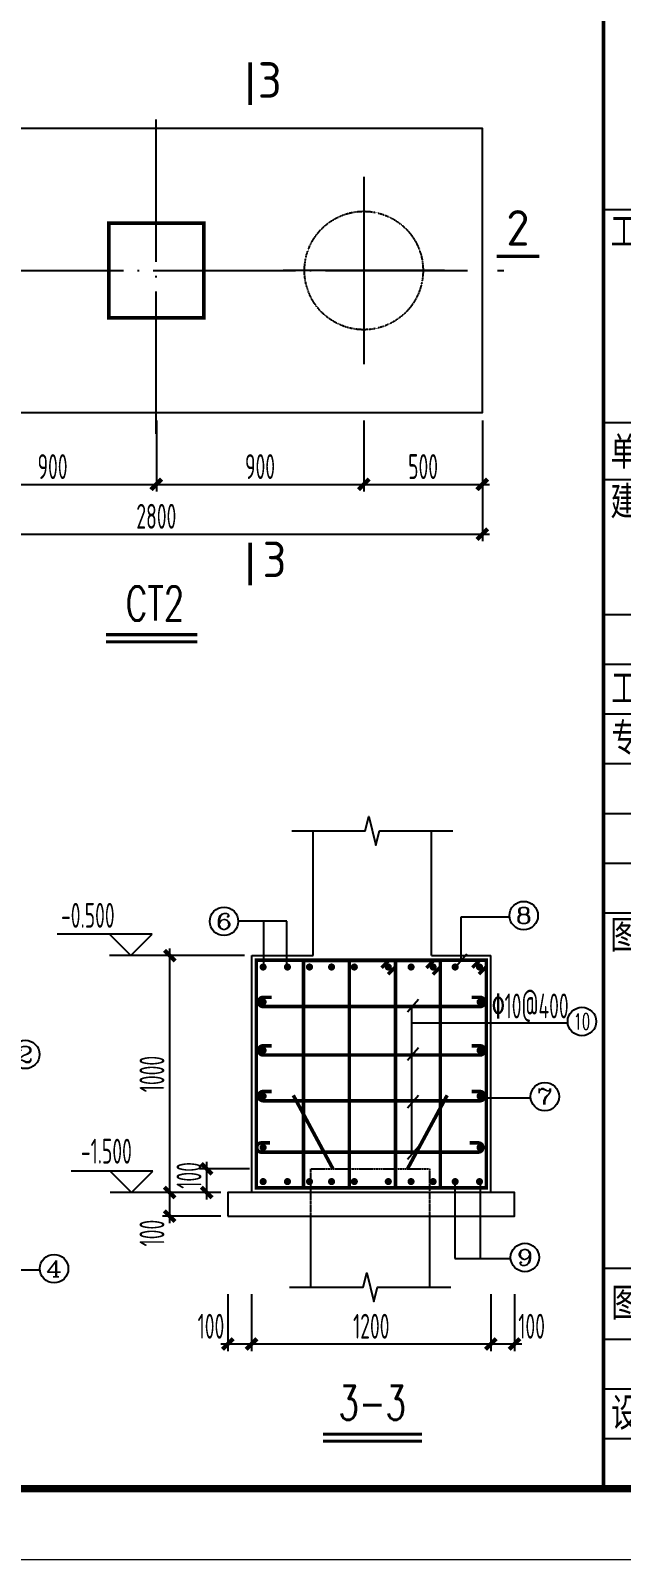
# Model space of a CAD drawing. Extents: x 5827 to 252697, y -546879 to 4066219.
# Drawn here: x 89912 to 98217, y -293107 to -271574 of the extents above; entities that cross this region are included whole.
import ezdxf
from ezdxf.enums import TextEntityAlignment as Align

# ---------------------------------------------------------------- set-up
doc = ezdxf.new("R2010")
doc.units = 0
doc.header["$MEASUREMENT"] = 0
for name, pattern in [('DASH', [0.35, 0.25, -0.1]), ('DASHED', [0.75, 0.5, -0.25]), ('DOTE', [2.42, 2, -0.2, 0.02, -0.2])]:
    doc.linetypes.add(name, pattern=pattern)
for name, color, linetype in [('AXIS', 3, 'Continuous'), ('AXIS_TEXT', 7, 'Continuous'), ('BASE_DE', 7, 'Continuous'), ('COLU_DE_TH', 7, 'Continuous'), ('DIM', 3, 'Continuous'), ('DOTE', 1, 'DOTE'), ('FRAME', 3, 'Continuous'), ('PILE_DASH', 9, 'DASHED'), ('PILE_DE', 7, 'Continuous'), ('PUB_TEXT', 7, 'Continuous'), ('REIN', 1, 'Continuous'), ('TEXT', 7, 'Continuous'), ('THICK', 6, 'Continuous'), ('THIN', 7, 'Continuous'), ('填充', 8, 'Continuous')]:
    doc.layers.add(name, color=color, linetype=linetype)
doc.styles.add('_TCH_AXIS', font='COMPLEX', dxfattribs={"bigfont": 'GBCBIG'})
doc.styles.add('COMPLEX', font='COMPLEX')
doc.styles.add('DXFS', font='txt.shx', dxfattribs={"width": 0.7, "bigfont": 'dxfs.shx'})
doc.styles.add('FRAME', font='simhei.ttf', dxfattribs={"width": 0.7})
doc.styles.add('HZ', font='tssdeng.shx', dxfattribs={"width": 0.6, "bigfont": 'a.shx'})
doc.styles.add('TSSD_Norm', font='Tssdeng.shx', dxfattribs={"bigfont": 'hztxt.shx'})
doc.dimstyles.new('DIMN', dxfattribs={"dimtxt": 350, "dimasz": 150, "dimexe": 100, "dimexo": 100, "dimgap": 75, "dimtad": 1, "dimdec": 0, "dimzin": 0, "dimdsep": 46, "dimtxsty": 'HZ', "dimblk": 'ARCHTICK', "dimcen": 0.09, "dimdle": 100, "dimclrd": 3, "dimclre": 3, "dimclrt": 7, "dimazin": 2, "dimtfac": 1, "dimtdec": 0, "dimtmove": 2, "dimatfit": 3, "dimldrblk": 'ARCHTICK', "dimfxl": 0, "dimtolj": 1, "dimtzin": 0, "dimarcsym": 0})

# ---------------------------------------------------------------- blocks, each defined once
blk = doc.blocks.new('A$C2F0C53E4')
at = {"layer": 'FRAME'}
for p, q in [((58410, 19010), (51410, 19010)), ((58410, 16010), (51410, 16010)), ((58410, 15210), (51410, 15210)), ((58410, 13310), (51410, 13310)), ((58410, 12610), (51410, 12610)), ((58410, 11910), (51410, 11910)), ((58410, 11210), (51410, 11210)), ((58410, 10510), (51410, 10510)), ((58410, 9810), (51410, 9810)), ((58410, 9110), (51410, 9110)), ((58410, 4110), (51410, 4110)), ((58410, 3110), (51410, 3110)), ((58410, 2410), (51410, 2410)), ((58410, 1710), (51410, 1710))]:
    blk.add_line(p, q, dxfattribs=at)
for points in [[(10, 42010, 20, 20, 0), (10, 10, 20, 20, 0), (59410, 10, 20, 20, 0), (59410, 42010, 20, 20, 0)], [(2510, 41010, 100, 100, 0), (2510, 1010, 100, 100, 0), (58410, 1010, 100, 100, 0), (58410, 41010, 100, 100, 0)]]:
    blk.add_lwpolyline(points, format="xyseb", close=True, dxfattribs=at)
blk.add_lwpolyline([(51410, 41010, 50, 50, 0), (51410, 1010, 50, 50, 0)], format="xyseb", dxfattribs=at)
at = {"layer": 'FRAME', "char_height": 400, "style": 'FRAME'}
for s, insert, width, attachment_point in [('工程名称', (51510, 18910), 2368.14, 1), ('单项工程', (51510, 15810), 2349.15, 1), ('建设单位', (51510, 15110), 2375.25, 1), ('{\\W0.65;工程负责人}', (52410, 12260), 2758.64, 5), ('{\\W0.65;专业负责人}', (52410, 11560), 2763.05, 5), ('图  名', (51510, 9010), 1670.51, 1), ('图纸编号', (52285, 3610), 2325.42, 5), ('设计阶段', (52285, 2060), 2361.02, 5)]:
    blk.add_mtext(s, dxfattribs=dict(at, insert=insert, width=width, attachment_point=attachment_point))
blk = doc.blocks.new('_ArchTick')
at = {"color": 0, "linetype": 'ByBlock', "const_width": 0.4}
blk.add_lwpolyline([(-0.5, -0.5), (0.5, 0.5)], dxfattribs=at)
blk = doc.blocks.new('*D175')
at = {"layer": 'AXIS', "color": 3, "lineweight": -2, "transparency": 16777216}
for p, q in [((87095, -277761), (87095, -278761)), ((96262, -277761), (96262, -278761)), ((86995, -278661), (96362, -278661))]:
    blk.add_line(p, q, dxfattribs=at)
at = {"layer": 'Defpoints', "color": 0, "transparency": 16777216}
for p in [(87095, -277661), (96262, -277661), (96262, -278661)]:
    blk.add_point(p, dxfattribs=at)
at = {"layer": 'AXIS', "color": 3, "lineweight": -2, "transparency": 16777216, "xscale": 150, "yscale": 150, "zscale": 150, "rotation": 180}
blk.add_blockref('_ArchTick', (87095, -278661), dxfattribs=at)
at = {"layer": 'AXIS', "color": 3, "lineweight": -2, "transparency": 16777216, "xscale": 150, "yscale": 150, "zscale": 150}
blk.add_blockref('_ArchTick', (96262, -278661), dxfattribs=at)
at = {"layer": 'AXIS', "color": 7, "transparency": 16777216, "insert": (91679, -278411), "char_height": 350, "attachment_point": 5, "style": 'HZ'}
blk.add_mtext('\\A1;2800', dxfattribs=at)
blk = doc.blocks.new('*D176')
at = {"layer": 'AXIS', "color": 3, "lineweight": -2, "transparency": 16777216}
for p, q in [((94595, -277061), (94595, -278061)), ((96262, -277061), (96262, -278061)), ((94495, -277961), (96362, -277961))]:
    blk.add_line(p, q, dxfattribs=at)
at = {"layer": 'Defpoints', "color": 0, "transparency": 16777216}
for p in [(94595, -276961), (96262, -276961), (96262, -277961)]:
    blk.add_point(p, dxfattribs=at)
at = {"layer": 'AXIS', "color": 3, "lineweight": -2, "transparency": 16777216, "xscale": 150, "yscale": 150, "zscale": 150, "rotation": 180}
blk.add_blockref('_ArchTick', (94595, -277961), dxfattribs=at)
at = {"layer": 'AXIS', "color": 3, "lineweight": -2, "transparency": 16777216, "xscale": 150, "yscale": 150, "zscale": 150}
blk.add_blockref('_ArchTick', (96262, -277961), dxfattribs=at)
at = {"layer": 'AXIS', "color": 7, "transparency": 16777216, "insert": (95429, -277711), "char_height": 350, "attachment_point": 5, "style": 'HZ'}
blk.add_mtext('\\A1;500', dxfattribs=at)
blk = doc.blocks.new('*D177')
at = {"layer": 'AXIS', "color": 3, "lineweight": -2, "transparency": 16777216}
for p, q in [((91679, -277061), (91679, -278061)), ((94595, -277061), (94595, -278061)), ((91579, -277961), (94695, -277961))]:
    blk.add_line(p, q, dxfattribs=at)
at = {"layer": 'Defpoints', "color": 0, "transparency": 16777216}
for p in [(91679, -276961), (94595, -276961), (94595, -277961)]:
    blk.add_point(p, dxfattribs=at)
at = {"layer": 'AXIS', "color": 3, "lineweight": -2, "transparency": 16777216, "xscale": 150, "yscale": 150, "zscale": 150, "rotation": 180}
blk.add_blockref('_ArchTick', (91679, -277961), dxfattribs=at)
at = {"layer": 'AXIS', "color": 3, "lineweight": -2, "transparency": 16777216, "xscale": 150, "yscale": 150, "zscale": 150}
blk.add_blockref('_ArchTick', (94595, -277961), dxfattribs=at)
at = {"layer": 'AXIS', "color": 7, "transparency": 16777216, "insert": (93137, -277711), "char_height": 350, "attachment_point": 5, "style": 'HZ'}
blk.add_mtext('\\A1;900', dxfattribs=at)
blk = doc.blocks.new('*D178')
at = {"layer": 'AXIS', "color": 3, "lineweight": -2, "transparency": 16777216}
for p, q in [((88762, -277061), (88762, -278061)), ((91679, -277061), (91679, -278061)), ((88662, -277961), (91779, -277961))]:
    blk.add_line(p, q, dxfattribs=at)
at = {"layer": 'Defpoints', "color": 0, "transparency": 16777216}
for p in [(88762, -276961), (91679, -276961), (91679, -277961)]:
    blk.add_point(p, dxfattribs=at)
at = {"layer": 'AXIS', "color": 3, "lineweight": -2, "transparency": 16777216, "xscale": 150, "yscale": 150, "zscale": 150, "rotation": 180}
blk.add_blockref('_ArchTick', (88762, -277961), dxfattribs=at)
at = {"layer": 'AXIS', "color": 3, "lineweight": -2, "transparency": 16777216, "xscale": 150, "yscale": 150, "zscale": 150}
blk.add_blockref('_ArchTick', (91679, -277961), dxfattribs=at)
at = {"layer": 'AXIS', "color": 7, "transparency": 16777216, "insert": (90220, -277711), "char_height": 350, "attachment_point": 5, "style": 'HZ'}
blk.add_mtext('\\A1;900', dxfattribs=at)
blk = doc.blocks.new('_AXISO')
blk.add_circle((0, 0), 0.5)
at = {"layer": 'AXIS_TEXT', "style": 'COMPLEX', "width": 1.041667}
blk.add_attdef('A', text='', height=0.56, dxfattribs=at).set_placement((-0.25, -0.28), (0.25, -0.28), align=Align.FIT)
blk = doc.blocks.new('*D187')
at = {"layer": 'AXIS', "color": 3, "lineweight": -2, "transparency": 16777216}
for p, q in [((92686, -289361), (92686, -290161)), ((93019, -289361), (93019, -290161)), ((92586, -290061), (93119, -290061))]:
    blk.add_line(p, q, dxfattribs=at)
at = {"layer": 'Defpoints', "color": 0, "transparency": 16777216}
for p in [(92686, -289261), (93019, -289261), (93019, -290061)]:
    blk.add_point(p, dxfattribs=at)
at = {"layer": 'AXIS', "color": 3, "lineweight": -2, "transparency": 16777216, "xscale": 150, "yscale": 150, "zscale": 150, "rotation": 180}
blk.add_blockref('_ArchTick', (92686, -290061), dxfattribs=at)
at = {"layer": 'AXIS', "color": 3, "lineweight": -2, "transparency": 16777216, "xscale": 150, "yscale": 150, "zscale": 150}
blk.add_blockref('_ArchTick', (93019, -290061), dxfattribs=at)
at = {"layer": 'AXIS', "color": 7, "transparency": 16777216, "insert": (92447, -289811), "char_height": 350, "attachment_point": 5, "style": 'HZ'}
blk.add_mtext('\\A1;100', dxfattribs=at)
blk = doc.blocks.new('*D188')
at = {"layer": 'AXIS', "color": 3, "lineweight": -2, "transparency": 16777216}
for p, q in [((93019, -289361), (93019, -290161)), ((96383, -289361), (96383, -290161)), ((92919, -290061), (96483, -290061))]:
    blk.add_line(p, q, dxfattribs=at)
at = {"layer": 'Defpoints', "color": 0, "transparency": 16777216}
for p in [(93019, -289261), (96383, -289261), (96383, -290061)]:
    blk.add_point(p, dxfattribs=at)
at = {"layer": 'AXIS', "color": 3, "lineweight": -2, "transparency": 16777216, "xscale": 150, "yscale": 150, "zscale": 150, "rotation": 180}
blk.add_blockref('_ArchTick', (93019, -290061), dxfattribs=at)
at = {"layer": 'AXIS', "color": 3, "lineweight": -2, "transparency": 16777216, "xscale": 150, "yscale": 150, "zscale": 150}
blk.add_blockref('_ArchTick', (96383, -290061), dxfattribs=at)
at = {"layer": 'AXIS', "color": 7, "transparency": 16777216, "insert": (94701, -289811), "char_height": 350, "attachment_point": 5, "style": 'HZ'}
blk.add_mtext('\\A1;1200', dxfattribs=at)
blk = doc.blocks.new('*D189')
at = {"layer": 'AXIS', "color": 3, "lineweight": -2, "transparency": 16777216}
for p, q in [((96383, -289361), (96383, -290161)), ((96716, -289361), (96716, -290161)), ((96283, -290061), (96816, -290061))]:
    blk.add_line(p, q, dxfattribs=at)
at = {"layer": 'Defpoints', "color": 0, "transparency": 16777216}
for p in [(96383, -289261), (96716, -289261), (96716, -290061)]:
    blk.add_point(p, dxfattribs=at)
at = {"layer": 'AXIS', "color": 3, "lineweight": -2, "transparency": 16777216, "xscale": 150, "yscale": 150, "zscale": 150, "rotation": 180}
blk.add_blockref('_ArchTick', (96383, -290061), dxfattribs=at)
at = {"layer": 'AXIS', "color": 3, "lineweight": -2, "transparency": 16777216, "xscale": 150, "yscale": 150, "zscale": 150}
blk.add_blockref('_ArchTick', (96716, -290061), dxfattribs=at)
at = {"layer": 'AXIS', "color": 7, "transparency": 16777216, "insert": (96955, -289811), "char_height": 350, "attachment_point": 5, "style": 'HZ'}
blk.add_mtext('\\A1;100', dxfattribs=at)
blk = doc.blocks.new('*D199')
at = {"layer": 'AXIS', "color": 3, "lineweight": -2, "transparency": 16777216}
for p, q in [((92988, -287595), (92288, -287595)), ((92388, -288028), (92388, -287495)), ((92586, -287928), (92288, -287928))]:
    blk.add_line(p, q, dxfattribs=at)
at = {"layer": 'Defpoints', "color": 0, "transparency": 16777216}
for p in [(92388, -287595), (93088, -287595), (92686, -287928)]:
    blk.add_point(p, dxfattribs=at)
at = {"layer": 'AXIS', "color": 3, "lineweight": -2, "transparency": 16777216, "xscale": 150, "yscale": 150, "zscale": 150}
for p, rotation in [((92388, -287595), 90), ((92388, -287928), 270)]:
    blk.add_blockref('_ArchTick', p, dxfattribs=dict(at, rotation=rotation))
at = {"layer": 'AXIS', "color": 7, "transparency": 16777216, "insert": (92138, -287688), "char_height": 350, "attachment_point": 5, "rotation": 90, "style": 'HZ'}
blk.add_mtext('\\A1;100', dxfattribs=at)
blk = doc.blocks.new('*D200')
at = {"layer": 'AXIS', "color": 3, "lineweight": -2, "transparency": 16777216}
for p, q in [((92919, -284595), (91767, -284595)), ((91867, -288028), (91867, -284495)), ((92586, -287928), (91767, -287928))]:
    blk.add_line(p, q, dxfattribs=at)
at = {"layer": 'Defpoints', "color": 0, "transparency": 16777216}
for p in [(91867, -284595), (93019, -284595), (92686, -287928)]:
    blk.add_point(p, dxfattribs=at)
at = {"layer": 'AXIS', "color": 3, "lineweight": -2, "transparency": 16777216, "xscale": 150, "yscale": 150, "zscale": 150}
for p, rotation in [((91867, -284595), 90), ((91867, -287928), 270)]:
    blk.add_blockref('_ArchTick', p, dxfattribs=dict(at, rotation=rotation))
at = {"layer": 'AXIS', "color": 7, "transparency": 16777216, "insert": (91617, -286261), "char_height": 350, "attachment_point": 5, "rotation": 90, "style": 'HZ'}
blk.add_mtext('\\A1;1000', dxfattribs=at)
blk = doc.blocks.new('*D201')
at = {"layer": 'AXIS', "color": 3, "lineweight": -2, "transparency": 16777216}
for p, q in [((91867, -288361), (91867, -287828)), ((92586, -287928), (91767, -287928)), ((92586, -288261), (91767, -288261))]:
    blk.add_line(p, q, dxfattribs=at)
at = {"layer": 'Defpoints', "color": 0, "transparency": 16777216}
for p in [(91867, -287928), (92686, -287928), (92686, -288261)]:
    blk.add_point(p, dxfattribs=at)
at = {"layer": 'AXIS', "color": 3, "lineweight": -2, "transparency": 16777216, "xscale": 150, "yscale": 150, "zscale": 150}
for p, rotation in [((91867, -287928), 90), ((91867, -288261), 270)]:
    blk.add_blockref('_ArchTick', p, dxfattribs=dict(at, rotation=rotation))
at = {"layer": 'AXIS', "color": 7, "transparency": 16777216, "insert": (91617, -288500), "char_height": 350, "attachment_point": 5, "rotation": 90, "style": 'HZ'}
blk.add_mtext('\\A1;100', dxfattribs=at)

msp = doc.modelspace()

# ---------------------------------------------------------------- linework, layer by layer
at = {"layer": 'AXIS'}
for p, q in [((94595.33, -273634.987), (94595.33, -276267.653)), ((95728.663, -274951.32), (93461.997, -274951.32))]:
    msp.add_line(p, q, dxfattribs=at)
at = {"layer": 'BASE_DE'}
for p, q in [((93882.887, -284594.809), (93882.887, -282837.718)), ((95549.554, -284594.809), (95549.554, -282837.718)), ((93019.403, -287928.142), (93019.403, -284594.809)), ((93019.403, -284594.809), (93882.887, -284594.809)), ((95549.554, -284594.809), (96382.887, -284594.809)), ((96382.887, -287928.142), (96382.887, -284594.809))]:
    msp.add_line(p, q, dxfattribs=at)
for points in [[(87095.463, -276947.987), (96261.997, -276947.987), (96261.997, -272954.653), (87095.463, -272954.653), (87095.463, -276947.987)], [(92686.07, -288261.476), (96716.22, -288261.476), (96716.22, -287928.142), (92686.07, -287928.142), (92686.07, -288261.476)]]:
    msp.add_lwpolyline(points, dxfattribs=at)
at = {"layer": 'COLU_DE_TH', "const_width": 50}
msp.add_lwpolyline([(91012, -274284.64), (91012, -275618), (92345.36, -275618), (92345.36, -274284.64)], close=True, dxfattribs=at)
at = {"layer": 'DOTE', "linetype": 'DOTE', "ltscale": 1000}
for p, q in [((91678.68, -277247.987), (91678.68, -272654.653)), ((86795.463, -274951.32), (96561.997, -274951.32))]:
    msp.add_line(p, q, dxfattribs=at)
at = {"layer": 'PILE_DASH', "ltscale": 0.2}
for p, q in [((93852.737, -288261.476), (93852.737, -287594.809)), ((93852.737, -287594.809), (95519.403, -287594.809)), ((95519.403, -287594.809), (95519.403, -288261.476))]:
    msp.add_line(p, q, dxfattribs=at)
msp.add_circle((94595.33, -274951.32), 833.333, dxfattribs=at)
at = {"layer": 'PILE_DE'}
for p, q in [((93852.737, -289261.476), (93852.737, -288261.476)), ((95519.403, -288261.476), (95519.403, -289261.476))]:
    msp.add_line(p, q, dxfattribs=at)
at = {"layer": 'REIN', "const_width": 50}
for points in [[(96122.072, -284763.7), (96226.032, -284659.809), (96317.887, -284659.809), (96317.887, -287863.142), (93084.403, -287863.142), (93084.403, -284659.809), (96317.887, -284659.809), (96317.887, -284751.663), (96213.996, -284855.624)], [(95475.831, -284766.09), (95579.791, -284662.199), (95671.646, -284662.199), (95671.646, -287865.532), (93748.343, -287865.532), (93748.343, -284662.199), (95671.646, -284662.199), (95671.646, -284754.053), (95567.755, -284858.014)], [(94846.189, -284763.7), (94950.149, -284659.809), (95042.003, -284659.809), (95042.003, -287863.142), (94392.29, -287863.142), (94392.29, -284659.809), (95042.003, -284659.809), (95042.003, -284751.663), (94938.112, -284855.624)]]:
    msp.add_lwpolyline(points, dxfattribs=at)
for points in [[(93205.168, -284755, 1), (93155.168, -284755, 1)], [(93547.29, -284755, 1), (93497.29, -284755, 1)], [(93857.29, -284755, 1), (93807.29, -284755, 1)], [(94167.29, -284755, 1), (94117.29, -284755, 1)], [(94487.29, -284755, 1), (94437.29, -284755, 1)], [(94915, -284755, -1), (94965, -284755, -1)], [(95235, -284755, -1), (95285, -284755, -1)], [(95545, -284755, -1), (95595, -284755, -1)], [(95855, -284755, -1), (95905, -284755, -1)], [(96197.123, -284755, -1), (96247.123, -284755, -1)], [(93205.168, -285246.692, 1), (93155.168, -285246.692, 1)], [(96255.168, -285246.692, 1), (96205.168, -285246.692, 1)], [(93205.168, -285928.48, 1), (93155.168, -285928.48, 1)], [(96255.168, -285928.48, 1), (96205.168, -285928.48, 1)], [(93205.168, -286572.211, 1), (93155.168, -286572.211, 1)], [(96255.168, -286572.211, 1), (96205.168, -286572.211, 1)], [(93205.168, -287295.253, 1), (93155.168, -287295.253, 1)], [(96255.168, -287295.253, 1), (96205.168, -287295.253, 1)], [(93205.168, -287775, 1), (93155.168, -287775, 1)], [(93547.29, -287775, 1), (93497.29, -287775, 1)], [(93857.29, -287775, 1), (93807.29, -287775, 1)], [(94167.29, -287775, 1), (94117.29, -287775, 1)], [(94487.29, -287775, 1), (94437.29, -287775, 1)], [(94915, -287775, -1), (94965, -287775, -1)], [(95235, -287775, -1), (95285, -287775, -1)], [(95545, -287775, -1), (95595, -287775, -1)], [(95855, -287775, -1), (95905, -287775, -1)], [(96197.123, -287775, -1), (96247.123, -287775, -1)]]:
    msp.add_lwpolyline(points, format="xyb", close=True, dxfattribs=at)
for points in [[(93300.168, -285181.692), (93180.168, -285181.692, 1), (93180.168, -285311.692), (96230.168, -285311.692, 1), (96230.168, -285181.692), (96110.168, -285181.692)], [(93300.168, -285863.48), (93180.168, -285863.48, 1), (93180.168, -285993.48), (96230.168, -285993.48, 1), (96230.168, -285863.48), (96110.168, -285863.48)], [(93300.168, -286507.211), (93180.168, -286507.211, 1), (93180.168, -286637.211), (96230.168, -286637.211, 1), (96230.168, -286507.211), (96110.168, -286507.211)], [(93275.168, -287230.253), (93155.168, -287230.253, 1), (93155.168, -287360.253), (96205.168, -287360.253, 1), (96205.168, -287230.253), (96085.168, -287230.253)]]:
    msp.add_lwpolyline(points, format="xyb", dxfattribs=at)
at = {"layer": 'REIN', "linetype": 'DASH', "const_width": 50}
for points in [[(94161.233, -287594.809), (93604.619, -286560.553)], [(95210.907, -287594.809), (95767.521, -286560.553)]]:
    msp.add_lwpolyline(points, dxfattribs=at)
at = {"layer": 'TEXT'}
for p, q in [((93512.801, -284109.457), (92830.875, -284109.457)), ((93190.168, -284759.809), (93190.168, -284109.457)), ((93512.801, -284709.809), (93512.801, -284109.457)), ((95966.22, -284047.395), (96644.853, -284047.395)), ((95966.22, -284659.809), (95966.22, -284047.395)), ((95888.723, -284748.84), (96043.717, -284570.778)), ((95207.905, -285385.66), (95362.899, -285207.597)), ((95272.29, -287384.68), (95272.29, -285301.239)), ((95272.29, -285538.638), (97462.73, -285538.638)), ((95207.905, -286067.448), (95362.899, -285889.386)), ((95207.905, -286735.607), (95362.899, -286557.545)), ((96202.699, -286595.151), (96940.875, -286595.151)), ((95207.905, -287458.649), (95362.899, -287280.586)), ((95873.661, -287781.08), (95873.661, -288859.457)), ((96233.661, -287781.08), (96233.661, -288859.457)), ((95873.661, -288859.457), (96660.875, -288859.457))]:
    msp.add_line(p, q, dxfattribs=at)
at = {"layer": 'TEXT', "color": 6, "const_width": 45}
for points in [[(92257.36, -280078.046), (90973.665, -280078.046)], [(92257.36, -280178.046), (90973.665, -280178.046)], [(95412.446, -291329.259), (94021.103, -291329.259)], [(95412.446, -291429.259), (94021.103, -291429.259)]]:
    msp.add_lwpolyline(points, dxfattribs=at)
at = {"layer": 'TEXT'}
msp.add_lwpolyline([(88497.65, -287618.333), (88497.65, -289016.667), (90042.452, -289016.667)], dxfattribs=at)
at = {"layer": 'THICK', "const_width": 50}
for points in [[(92997.112, -272019.628), (92997.112, -272619.628)], [(97061.997, -274751.32), (96461.997, -274751.32)], [(92997.112, -278783.956), (92997.112, -279383.956)]]:
    msp.add_lwpolyline(points, dxfattribs=at)
at = {"layer": 'THIN'}
for p, q in [((91621.971, -284294.809), (90286.009, -284294.809)), ((91321.971, -284594.809), (91021.971, -284294.809)), ((91321.971, -284594.809), (91621.971, -284294.809)), ((92121.971, -284594.809), (91021.971, -284594.809)), ((91628.792, -287628.142), (90483.831, -287628.142)), ((91328.792, -287928.142), (91028.792, -287628.142)), ((91328.792, -287928.142), (91628.792, -287628.142)), ((92128.792, -287928.142), (91028.792, -287928.142))]:
    msp.add_line(p, q, dxfattribs=at)
for points in [[(93582.887, -282837.718), (94616.22, -282837.718), (94666.22, -282637.718), (94766.22, -283037.718), (94816.22, -282837.718), (95849.554, -282837.718)], [(93552.737, -289261.476), (94586.07, -289261.476), (94636.07, -289061.476), (94736.07, -289461.476), (94786.07, -289261.476), (95819.403, -289261.476)]]:
    msp.add_lwpolyline(points, dxfattribs=at)

# ---------------------------------------------------------------- block references
at = {"layer": 'DIM'}
ref = msp.add_blockref('_AXISO', (92630.898, -284112.462), dxfattribs=dict(at, xscale=400, yscale=400, zscale=400))
ref.add_attrib('A', '6', dxfattribs={"layer": 'AXIS_TEXT', "ltscale": 2, "height": 226.274, "style": '_TCH_AXIS', "width": 1.5}).set_placement((92517.761, -284225.599), (92744.035, -284225.599), align=Align.FIT)
ref = msp.add_blockref('_AXISO', (96844.171, -284030.897), dxfattribs=dict(at, xscale=400, yscale=400, zscale=400))
ref.add_attrib('A', '8', dxfattribs={"layer": 'AXIS_TEXT', "ltscale": 2, "height": 226.274, "style": '_TCH_AXIS', "width": 1.5}).set_placement((96731.034, -284144.034), (96957.308, -284144.034), align=Align.FIT)
ref = msp.add_blockref('_AXISO', (97662.048, -285522.14), dxfattribs=dict(at, xscale=400, yscale=400, zscale=400))
ref.add_attrib('A', '10', dxfattribs={"layer": 'AXIS_TEXT', "ltscale": 2, "height": 226.2742, "style": '_TCH_AXIS', "width": 0.724138}).set_placement((97548.911, -285635.277), (97775.185, -285635.277), align=Align.FIT)
ref = msp.add_blockref('_AXISO', (89836.164, -285985.375), dxfattribs=dict(at, xscale=400, yscale=400, zscale=400))
ref.add_attrib('A', '2', dxfattribs={"layer": 'AXIS_TEXT', "ltscale": 2, "height": 226.274, "style": '_TCH_AXIS', "width": 1.5}).set_placement((89723.026, -286098.512), (89949.301, -286098.512), align=Align.FIT)
ref = msp.add_blockref('_AXISO', (97140.194, -286578.652), dxfattribs=dict(at, xscale=400, yscale=400, zscale=400))
ref.add_attrib('A', '7', dxfattribs={"layer": 'AXIS_TEXT', "ltscale": 2, "height": 226.274, "style": '_TCH_AXIS', "width": 1.5}).set_placement((97027.056, -286691.789), (97253.331, -286691.789), align=Align.FIT)
ref = msp.add_blockref('_AXISO', (96860.194, -288842.958), dxfattribs=dict(at, xscale=400, yscale=400, zscale=400))
ref.add_attrib('A', '9', dxfattribs={"layer": 'AXIS_TEXT', "ltscale": 2, "height": 226.274, "style": '_TCH_AXIS', "width": 1.5}).set_placement((96747.056, -288956.095), (96973.331, -288956.095), align=Align.FIT)
ref = msp.add_blockref('_AXISO', (90241.771, -289000.168), dxfattribs=dict(at, xscale=400, yscale=400, zscale=400))
ref.add_attrib('A', '4', dxfattribs={"layer": 'AXIS_TEXT', "ltscale": 2, "height": 226.274, "style": '_TCH_AXIS', "width": 1.3125}).set_placement((90128.634, -289113.305), (90354.908, -289113.305), align=Align.FIT)
at = {"layer": '填充'}
msp.add_blockref('A$C2F0C53E4', (46554, -293107), dxfattribs=at)

# ---------------------------------------------------------------- texts
at = {"layer": 'PUB_TEXT', "linetype": 'Continuous', "style": 'DXFS', "width": 0.7}
for s, p in [('CT2', (91661.11, -279878.046)), ('3-3', (94714.281, -291129.259))]:
    msp.add_text(s, height=480, dxfattribs=at).set_placement(p, align=Align.CENTER)
at = {"layer": 'THICK', "style": 'TSSD_Norm'}
for s, p in [('3', (93274.429, -272269.78)), ('2', (96761.997, -274351.32)), ('3', (93340.847, -279017.691))]:
    msp.add_text(s, height=500, dxfattribs=at).set_placement(p, align=Align.MIDDLE_CENTER)
at = {"layer": 'THIN', "style": 'HZ', "width": 0.6}
for s, p in [('-0.500', (91092.471, -284202.309)), ('-1.500', (91334.792, -287522.142))]:
    msp.add_text(s, height=350, dxfattribs=at).set_placement(p, align=Align.RIGHT)
msp.add_text('%%13010@400', height=350, dxfattribs=at).set_placement((96395.25, -285477.568))

# ---------------------------------------------------------------- dimensions: what is measured, and where the dimension line sits
at = {"layer": 'AXIS'}
for base, p1, p2, text, picture, middle in [((91678.68, -277961.47), (88762.13, -276961.47), (91678.68, -276961.47), '900', '*D178', (90220.405, -277711.47)), ((94595.33, -277961.47), (91678.68, -276961.47), (94595.33, -276961.47), '900', '*D177', (93137.005, -277711.47)), ((96261.997, -277961.47), (94595.33, -276961.47), (96261.997, -276961.47), '500', '*D176', (95428.663, -277711.47)), ((96261.997, -278661.346), (87095.463, -277661.346), (96261.997, -277661.346), '2800', '*D175', (91678.73, -278411.346)), ((96382.887, -290061.476), (93019.403, -289261.476), (96382.887, -289261.476), '1200', '*D188', (94701.145, -289811.476))]:
    dim = msp.add_linear_dim(base=base, p1=p1, p2=p2, text=text, dimstyle='DIMN', dxfattribs=at)
    dim.commit()
    dim.dimension.update_dxf_attribs({"geometry": picture, "text_midpoint": middle})
dim = msp.add_linear_dim(base=(91867, -284594.809), p1=(92686.07, -287928.142), p2=(93019.403, -284594.809), angle=90, text='1000', dimstyle='DIMN', dxfattribs=at)
dim.commit()
dim.dimension.update_dxf_attribs({"geometry": '*D200', "text_midpoint": (91617, -286261.476)})
for base, p1, p2, picture, middle in [((92387.5, -287594.809), (92686.07, -287928.142), (93087.5, -287594.809), '*D199', (92137.5, -287687.575)), ((91867, -287928.142), (92686.07, -288261.476), (92686.07, -287928.142), '*D201', (91617, -288500.112))]:
    dim = msp.add_linear_dim(base=base, p1=p1, p2=p2, angle=90, text='100', dimstyle='DIMN', dxfattribs=at)
    dim.commit()
    dim.dimension.update_dxf_attribs({"geometry": picture, "text_midpoint": middle, "dimtype": 160})
for base, p1, p2, picture, middle in [((93019.403, -290061.476), (92686.07, -289261.476), (93019.403, -289261.476), '*D187', (92447.434, -289811.476)), ((96716.22, -290061.476), (96382.887, -289261.476), (96716.22, -289261.476), '*D189', (96954.857, -289811.476))]:
    dim = msp.add_linear_dim(base=base, p1=p1, p2=p2, text='100', dimstyle='DIMN', dxfattribs=at)
    dim.commit()
    dim.dimension.update_dxf_attribs({"geometry": picture, "text_midpoint": middle, "dimtype": 160})

doc.saveas('drawing.dxf')
